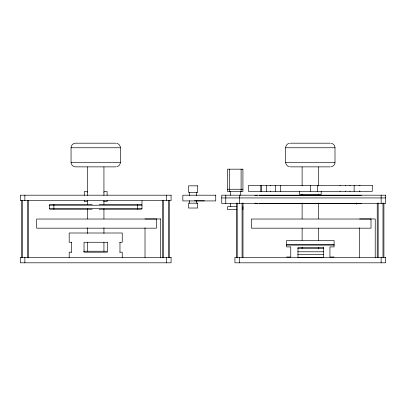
<?xml version="1.0" encoding="UTF-8"?>
<svg xmlns="http://www.w3.org/2000/svg" width="406" height="406" viewBox="0 0 406 406"><rect width="100%" height="100%" fill="white"/><g stroke="black" fill="none" stroke-linecap="round" stroke-linejoin="round"><path stroke-width="0.61" d="M69.193 257.47L69.198 252.192L71.679 252.192M115.817 166.866L75.607 166.866C73.176 166.902 70.984 164.74 71.055 162.298L71.055 147.759C70.984 145.312 73.176 143.151 75.607 143.186L115.817 143.186M289.407 166.79C287.306 166.414 285.636 164.445 285.687 162.298L285.687 147.759C285.636 145.612 287.306 143.643 289.407 143.262M331.276 143.262C333.372 143.643 335.046 145.612 334.996 147.759L334.996 162.298C335.046 164.445 333.372 166.414 331.276 166.79M116.649 166.79C118.745 166.414 120.42 164.445 120.369 162.298L120.369 147.759C120.42 145.612 118.745 143.643 116.649 143.262M290.239 143.186L330.443 143.186M71.04 147.759L120.384 147.759M285.667 147.759L335.011 147.759M71.04 162.298L120.384 162.298M285.667 162.298L335.011 162.298M290.239 166.866L330.443 166.866M227.502 189.262L242.915 189.262M257.384 195.271L254.856 195.438M259.19 195.271L361.487 195.271M221.747 197.935L385.7 197.935M194.454 200.823L204.401 200.823M87.219 201.589L84.265 201.589L84.265 200.336M103.606 201.589L107.108 201.589L107.108 200.336M257.384 203.355L254.856 203.188M259.19 203.355L361.487 203.355M92.182 204.309L50.237 204.309A0.913 0.913 0 0 0 49.324 205.223L49.324 208.324A0.913 0.913 0 0 0 50.237 209.237L92.182 209.237M99.145 204.309L141.09 204.309A0.913 0.913 0 0 1 142.004 205.223L142.004 208.324A0.913 0.913 0 0 1 141.09 209.237L99.145 209.237M49.324 205.223L142.004 205.223M236.754 206.639L227.497 206.639L227.497 209.567L236.754 209.567M49.324 208.324L142.004 208.324M144.983 218.951L160.609 218.951M359.614 218.951L375.235 218.951L375.21 257.541M71.679 242.265L69.198 242.265L69.193 233.003L122.247 233.003L122.242 242.265L119.755 242.265M334.097 244.539L286.585 244.539L286.585 246.909L290.752 246.909L290.752 257.008L286.585 257.008M334.097 245.112L286.585 245.112L286.585 240.545L334.097 240.545L334.097 246.909L329.931 246.909L329.931 257.008L334.097 257.008M323.354 247.406L297.979 247.406L297.979 257.48L323.354 257.48L323.354 247.066M297.786 248.502L323.623 248.502M83.534 251.243L107.072 251.243M297.786 251.781L323.623 251.781M119.755 252.192L122.242 252.192L122.242 257.47M297.786 254.526L323.623 254.526M383.909 203.02L383.909 257.485M382.995 203.02L382.995 257.485M381.132 195.195L381.132 203.416M381.132 257.328L381.132 262.814M378.148 203.02L378.148 257.485M377.235 203.02L377.235 257.485M359.889 185.425L359.889 185.796M359.889 190.998L359.889 191.368M359.64 227.807L359.64 257.541M359.391 185.425L359.391 185.796M359.391 190.998L359.391 191.368M356.63 203.091L356.63 204.309M354.133 185.425L354.133 191.368M349.977 185.425L349.977 185.796M349.977 190.998L349.977 191.368M345.374 185.425L345.374 185.796M345.374 190.998L345.374 191.368M340.071 185.425L340.071 185.796M340.071 190.998L340.071 191.368M321.182 191.368L321.182 194.464L299.501 194.464L299.501 191.368M318.563 166.881L318.563 185.862M318.563 194.088L318.563 195.352M318.563 202.949L318.563 218.768M318.563 228.258L318.563 240.281M318.563 247.239L318.563 248.502M317.35 185.425L317.35 191.368M310.341 185.425L310.341 191.368M302.115 166.881L302.115 185.862M302.115 194.088L302.115 195.352M302.115 202.949L302.115 218.768M302.115 228.258L302.115 240.281M302.115 247.239L302.115 248.502M280.612 185.425L280.612 191.368M275.304 185.425L275.304 191.368M270.7 185.425L270.7 185.796M270.7 190.998L270.7 191.368M266.549 185.425L266.549 191.368M261.291 185.425L261.291 191.368M260.794 185.425L260.794 191.368M242.991 203.02L242.991 257.485M242.925 206.639L242.925 209.567M242.077 203.02L242.077 257.485M241.098 169.18L241.098 191.551M240.722 191.551L240.722 195.322M239.499 195.195L239.499 203.416M239.499 257.328L239.499 262.814M237.226 203.02L237.226 257.485M236.312 203.02L236.312 257.485M230.674 191.551L230.674 195.322M230.674 203.497L230.674 206.639M229.324 169.18L229.324 191.551M225.792 195.195L225.792 203.416M196.656 192.454L196.656 195.606M196.656 200.655L196.656 203.178M189.561 192.454L189.561 195.606M189.561 200.655L189.561 203.178M169.282 200.488L169.282 257.485M168.368 200.488L168.368 257.485M166.501 195.195L166.501 200.676M166.501 257.328L166.501 262.814M163.522 200.488L163.522 257.485M162.608 200.488L162.608 257.485M160.578 218.951L160.578 257.541M145.013 227.807L145.013 257.541M142.004 200.655L142.004 204.309M137.431 204.314L137.431 209.232M119.973 242.265L119.973 252.192M107.108 195.306L107.108 191.541L105.169 191.541A1.827 1.827 0 0 0 103.753 192.216M103.936 166.912L103.936 195.448M103.936 200.518L103.936 204.325M103.936 208.76L103.936 218.905M103.936 227.786L103.936 233.491M103.936 242.367L103.936 251.243M87.488 166.912L87.488 195.448M87.488 200.518L87.488 204.325M87.488 208.76L87.488 218.905M87.488 227.786L87.488 233.491M87.488 242.367L87.488 251.243M84.265 195.306L84.265 191.541L86.255 191.541A1.827 1.827 0 0 1 87.549 192.074M71.461 242.265L71.461 252.192M53.891 204.314L53.891 209.232M28.359 200.488L28.359 257.485M27.446 200.488L27.446 257.485M24.867 195.195L24.867 200.676M24.867 257.328L24.867 262.814M22.599 200.488L22.599 257.485M21.685 200.488L21.685 257.485M242.925 169.18L227.497 169.18L227.497 191.551L242.925 191.551L242.925 169.18M372.277 185.425L248.406 185.425L248.406 191.368L372.277 191.368L372.277 185.425M197.707 185.846L188.567 185.846L188.567 192.454L197.707 192.454L197.707 185.846M171.073 195.195L20.3 195.195L20.3 200.676L171.073 200.676L171.073 195.195M215.738 195.195L182.842 195.195L182.842 200.924L215.738 200.924L215.738 195.195M385.7 195.195L221.747 195.195L221.747 203.416L385.7 203.416L385.7 195.195M197.707 203.178L188.567 203.178L188.567 208.019L197.707 208.019L197.707 203.178M156.386 219.032L36.697 219.032L36.697 228.172L156.386 228.172L156.386 219.032M371.013 219.032L251.329 219.032L251.329 228.172L371.013 228.172L371.013 219.032M107.296 242.265L84.032 242.265L84.032 252.192L107.296 252.192L107.296 242.265M171.073 257.328L20.3 257.328L20.3 262.814L171.073 262.814L171.073 257.328M385.7 257.328L234.927 257.328L234.927 262.814L385.7 262.814L385.7 257.328"/></g></svg>
